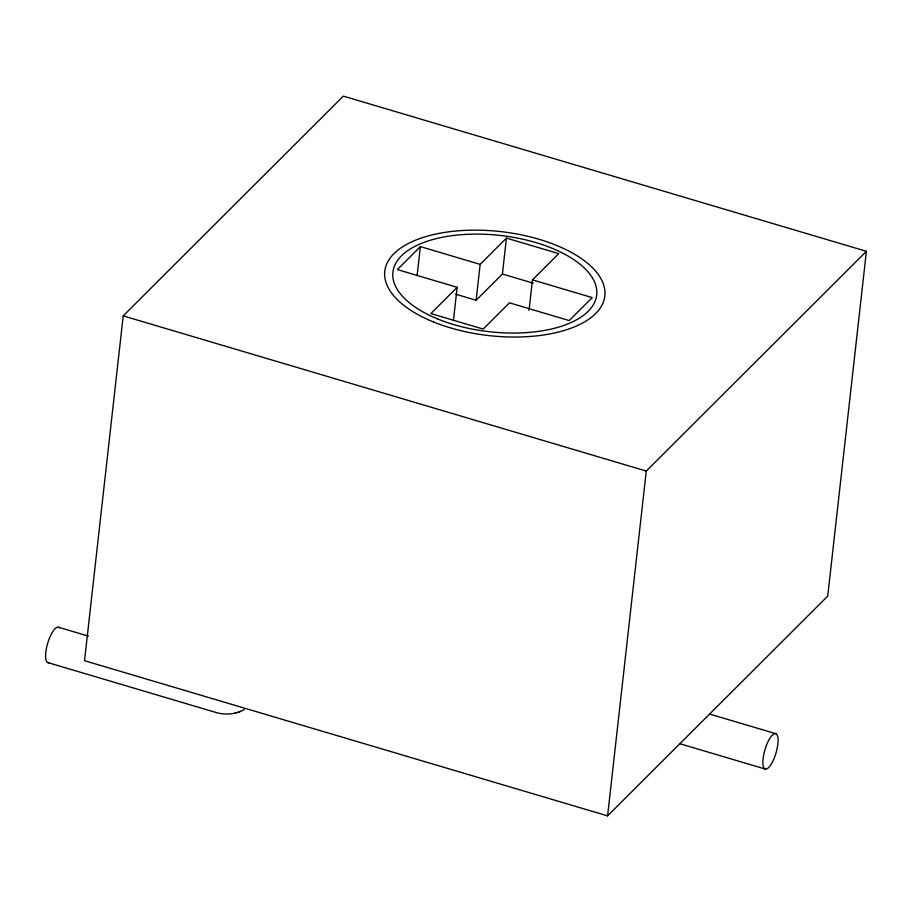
<?xml version="1.0" encoding="UTF-8"?>
<svg xmlns="http://www.w3.org/2000/svg" width="912" height="912" viewBox="0 0 912 912"><rect width="100%" height="100%" fill="white"/><g stroke="black" fill="none" stroke-linecap="round" stroke-linejoin="round"><path stroke-width="1.37" d="M123.211 315.883L84.531 660.698L607.597 815.875L827.72 596.117L866.4 251.302L343.334 96.125L123.211 315.883L646.277 471.059L866.4 251.302M417.115 275.629L420.375 246.616L480.157 264.355L506.434 238.112L558.737 253.627L532.46 279.87L529.051 310.262M453.435 320.465L457.151 287.314L397.37 269.576L420.375 246.616M455.749 294.223L476.121 300.265L480.157 264.355M476.121 300.265L502.409 274.033L506.434 238.112M607.597 815.875L646.277 471.059M457.151 287.314L430.874 313.557L483.178 329.072L509.455 302.83L569.236 320.568L592.241 297.608L532.46 279.87M47.926 662.614L216.532 712.637C225.743 715.236 235.957 714.313 244.302 709.513M234.84 713.23L236.39 712.728M238.864 711.93L240.506 711.406M502.409 274.033L533.258 283.176M710.323 714.267L775.747 733.67A18.457 5.746 -73.5 0 1 772.601 761.668A18.457 5.746 -73.5 0 1 763.082 758.738A18.457 5.746 -73.5 0 1 775.747 733.67M679.554 743.633L765.214 769.044M58.459 627.239L88.453 636.143M48.963 662.648A18.457 5.746 -73.5 0 1 47.698 643.245A18.457 5.746 -73.5 0 1 59.337 627.809M433.61 322.004A110.728 52.326 6.4 0 0 604.77 296.571A110.728 52.326 6.4 0 0 446.036 232.207A110.728 52.326 6.4 0 0 433.61 322.004M438.148 319.154A102.532 48.45 6.4 0 0 596.619 295.602A102.532 48.45 6.4 0 0 449.65 236.003A102.532 48.45 6.4 0 0 438.148 319.154"/></g></svg>
